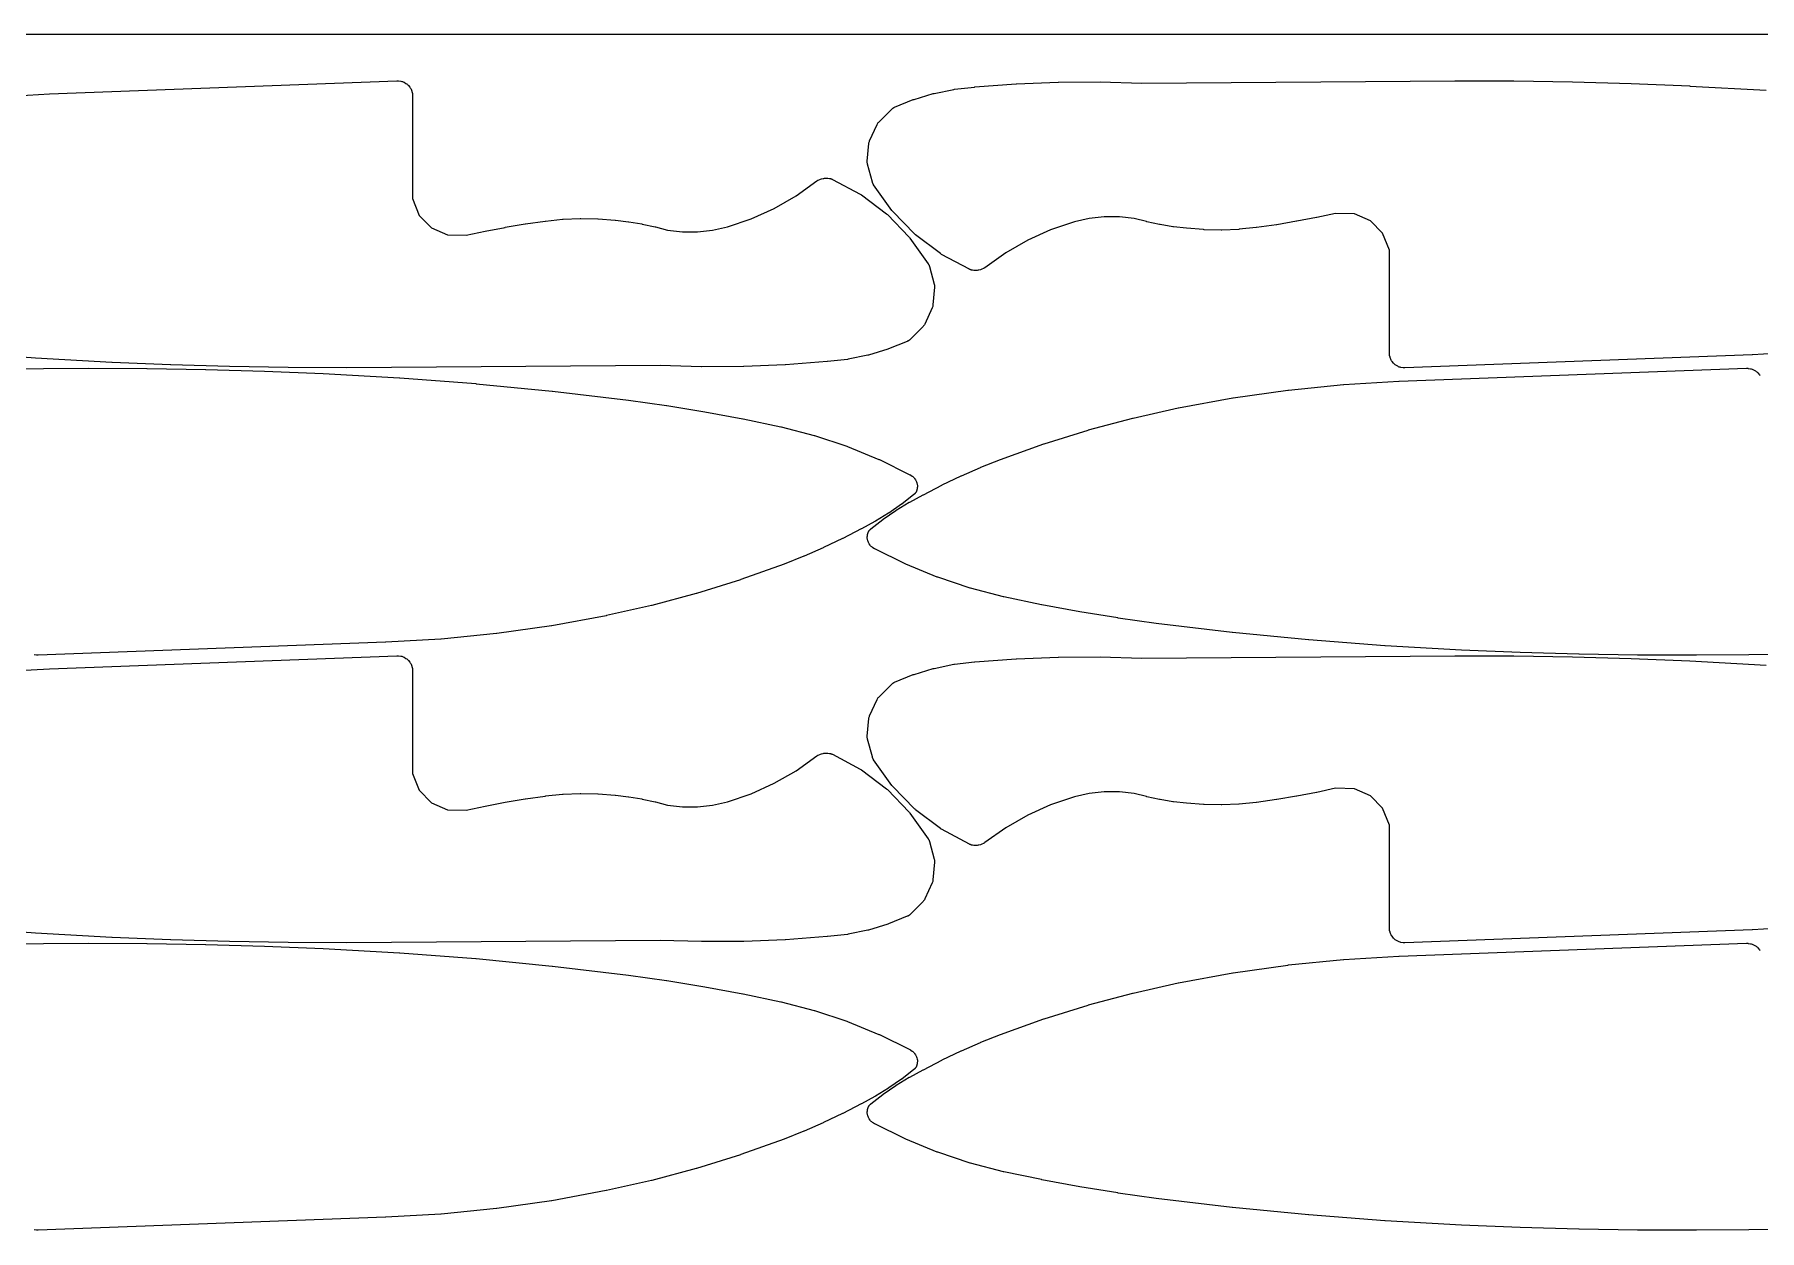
# Model space of a CAD drawing. Header units: metres. Extents: x 0 to 3000, y 0 to 1240.
# Drawn here: x 1070.2 to 1471.6, y 961.7 to 1240 of the extents above; entities that cross this region are included whole.
import ezdxf

# ---------------------------------------------------------------- set-up
doc = ezdxf.new("R2010")
doc.units = ezdxf.units.M

msp = doc.modelspace()

# ---------------------------------------------------------------- linework, layer by layer
at = {"color": 7}
msp.add_lwpolyline([(0, 0), (3000, 0), (3000, 1240), (0, 1240), (0, 0)], close=True, dxfattribs=at)
at = {"color": 1}
for points in [[(1060.86, 1225.45), (1073.71, 1226.2), (1073.73, 1226.2), (1073.75, 1226.2), (1154.58, 1229.23), (1154.67, 1229.23), (1154.76, 1229.23), (1154.77, 1229.23), (1154.77, 1229.23), (1154.86, 1229.22), (1154.95, 1229.21), (1155.51, 1229.13), (1155.69, 1229.09), (1155.87, 1229.04), (1156.04, 1228.97), (1156.21, 1228.88), (1156.67, 1228.61), (1156.83, 1228.51), (1156.97, 1228.4), (1157.1, 1228.28), (1157.23, 1228.14), (1157.57, 1227.72), (1157.68, 1227.57), (1157.77, 1227.41), (1157.86, 1227.25), (1157.92, 1227.07), (1158.09, 1226.54), (1158.1, 1226.52), (1158.1, 1226.51), (1158.12, 1226.43), (1158.14, 1226.35), (1158.15, 1226.33), (1158.15, 1226.32), (1158.16, 1226.24), (1158.18, 1226.16), (1158.18, 1226.14), (1158.18, 1226.12), (1158.18, 1226.04), (1158.19, 1225.96), (1158.19, 1225.94), (1158.19, 1225.93), (1158.19, 1201.84), (1159.77, 1197.92), (1159.77, 1197.92), (1162.62, 1195.02), (1166.33, 1193.39), (1170.71, 1193.29), (1175.07, 1194.24), (1175.11, 1194.25), (1179.72, 1195.13), (1179.77, 1195.14), (1184.4, 1195.92), (1184.44, 1195.93), (1189.09, 1196.59), (1189.13, 1196.6), (1189.17, 1196.6), (1193.12, 1197), (1193.24, 1197.01), (1197.2, 1197.17), (1197.32, 1197.17), (1201.28, 1197.09), (1201.4, 1197.08), (1205.35, 1196.76), (1205.38, 1196.76), (1205.41, 1196.76), (1208.44, 1196.42), (1208.55, 1196.41), (1211.55, 1195.92), (1211.66, 1195.9), (1214.63, 1195.25), (1214.73, 1195.23), (1217.53, 1194.47), (1220.99, 1194.07), (1224.51, 1194.07), (1228, 1194.46), (1231.45, 1195.24), (1237, 1197.13), (1242.34, 1199.55), (1247.42, 1202.47), (1252.28, 1205.93), (1252.36, 1205.98), (1252.44, 1206.03), (1252.44, 1206.03), (1252.45, 1206.04), (1252.53, 1206.08), (1252.61, 1206.12), (1252.97, 1206.28), (1253.14, 1206.35), (1253.32, 1206.41), (1253.7, 1206.5), (1253.88, 1206.53), (1254.06, 1206.55), (1254.45, 1206.58), (1254.64, 1206.58), (1254.83, 1206.56), (1255.21, 1206.51), (1255.28, 1206.5), (1255.35, 1206.49), (1255.38, 1206.48), (1255.41, 1206.48), (1255.47, 1206.46), (1255.54, 1206.44), (1255.57, 1206.43), (1255.6, 1206.42), (1255.66, 1206.4), (1255.72, 1206.38), (1255.75, 1206.36), (1255.78, 1206.35), (1255.84, 1206.32), (1255.9, 1206.29), (1262.36, 1202.83), (1262.49, 1202.75), (1262.62, 1202.67), (1268.44, 1198.28), (1268.56, 1198.18), (1268.67, 1198.08), (1273.74, 1192.85), (1273.85, 1192.73), (1273.94, 1192.61), (1278.18, 1186.63), (1278.21, 1186.58), (1278.24, 1186.54), (1278.26, 1186.5), (1278.28, 1186.47), (1278.31, 1186.41), (1278.34, 1186.36), (1278.35, 1186.33), (1278.37, 1186.29), (1278.39, 1186.24), (1278.42, 1186.18), (1278.43, 1186.15), (1278.44, 1186.11), (1278.46, 1186.05), (1278.48, 1186), (1279.59, 1181.88), (1279.63, 1181.71), (1279.65, 1181.54), (1279.66, 1181.36), (1279.65, 1181.18), (1279.29, 1177.06), (1279.27, 1176.89), (1279.23, 1176.72), (1279.18, 1176.55), (1279.11, 1176.39), (1277.38, 1172.63), (1277.3, 1172.48), (1277.2, 1172.33), (1277.09, 1172.19), (1276.98, 1172.06), (1273.96, 1169.04), (1273.96, 1169.04), (1273.95, 1169.03), (1273.88, 1168.97), (1273.82, 1168.91), (1273.81, 1168.9), (1273.81, 1168.9), (1273.73, 1168.85), (1273.66, 1168.79), (1273.65, 1168.79), (1273.65, 1168.78), (1273.57, 1168.74), (1273.49, 1168.69), (1273.48, 1168.69), (1273.48, 1168.68), (1273.4, 1168.65), (1273.31, 1168.61), (1273.31, 1168.6), (1273.3, 1168.6), (1268.96, 1166.84), (1268.78, 1166.78), (1264.31, 1165.42), (1264.13, 1165.37), (1259.55, 1164.43), (1259.37, 1164.41), (1254.71, 1163.89), (1254.67, 1163.89), (1254.64, 1163.88), (1244.99, 1163.17), (1244.92, 1163.16), (1235.25, 1162.77), (1235.19, 1162.77), (1225.52, 1162.7), (1225.45, 1162.7), (1215.81, 1162.96), (1142.93, 1162.44), (1142.92, 1162.44), (1142.91, 1162.44), (1129.26, 1162.5), (1129.24, 1162.5), (1115.6, 1162.72), (1115.57, 1162.72), (1101.94, 1163.11), (1101.91, 1163.11), (1088.28, 1163.66), (1088.26, 1163.66), (1088.25, 1163.66), (1070.49, 1164.65), (1070.44, 1164.66), (1052.71, 1166.02)], [(1482.8, 1166.22), (1469.95, 1165.47), (1469.93, 1165.47), (1469.91, 1165.47), (1389.08, 1162.44), (1388.99, 1162.44), (1388.9, 1162.44), (1388.89, 1162.44), (1388.89, 1162.44), (1388.8, 1162.45), (1388.71, 1162.46), (1388.15, 1162.54), (1387.97, 1162.58), (1387.79, 1162.63), (1387.62, 1162.7), (1387.46, 1162.79), (1386.99, 1163.06), (1386.83, 1163.16), (1386.69, 1163.27), (1386.56, 1163.39), (1386.43, 1163.53), (1386.09, 1163.95), (1385.98, 1164.1), (1385.89, 1164.26), (1385.81, 1164.43), (1385.74, 1164.6), (1385.57, 1165.13), (1385.56, 1165.15), (1385.56, 1165.16), (1385.54, 1165.24), (1385.52, 1165.32), (1385.52, 1165.34), (1385.51, 1165.35), (1385.5, 1165.43), (1385.49, 1165.52), (1385.48, 1165.53), (1385.48, 1165.55), (1385.48, 1165.63), (1385.47, 1165.71), (1385.47, 1165.73), (1385.47, 1165.74), (1385.47, 1189.83), (1383.89, 1193.75), (1383.89, 1193.75), (1381.05, 1196.65), (1377.33, 1198.28), (1372.95, 1198.38), (1368.59, 1197.44), (1368.55, 1197.43), (1363.94, 1196.54), (1363.89, 1196.53), (1359.26, 1195.75), (1359.22, 1195.75), (1354.57, 1195.08), (1354.53, 1195.07), (1354.49, 1195.07), (1350.54, 1194.67), (1350.42, 1194.66), (1346.46, 1194.5), (1346.34, 1194.5), (1342.38, 1194.58), (1342.26, 1194.59), (1338.31, 1194.91), (1338.28, 1194.91), (1338.25, 1194.91), (1335.22, 1195.25), (1335.11, 1195.27), (1332.11, 1195.76), (1332.01, 1195.78), (1329.03, 1196.42), (1328.93, 1196.45), (1326.13, 1197.21), (1322.67, 1197.6), (1319.15, 1197.6), (1315.66, 1197.21), (1312.21, 1196.43), (1306.66, 1194.54), (1301.32, 1192.12), (1296.24, 1189.2), (1291.38, 1185.74), (1291.3, 1185.69), (1291.22, 1185.64), (1291.22, 1185.64), (1291.21, 1185.64), (1291.13, 1185.6), (1291.05, 1185.55), (1290.69, 1185.39), (1290.52, 1185.32), (1290.34, 1185.27), (1289.96, 1185.17), (1289.78, 1185.14), (1289.6, 1185.12), (1289.21, 1185.1), (1289.02, 1185.09), (1288.83, 1185.11), (1288.45, 1185.16), (1288.38, 1185.17), (1288.32, 1185.18), (1288.28, 1185.19), (1288.25, 1185.2), (1288.19, 1185.21), (1288.13, 1185.23), (1288.1, 1185.24), (1288.06, 1185.25), (1288, 1185.27), (1287.94, 1185.3), (1287.91, 1185.31), (1287.88, 1185.32), (1287.82, 1185.35), (1287.76, 1185.38), (1281.3, 1188.84), (1281.17, 1188.92), (1281.04, 1189.01), (1275.22, 1193.39), (1275.11, 1193.49), (1274.99, 1193.6), (1269.92, 1198.82), (1269.81, 1198.94), (1269.72, 1199.06), (1265.48, 1205.04), (1265.45, 1205.09), (1265.42, 1205.14), (1265.4, 1205.17), (1265.38, 1205.21), (1265.35, 1205.26), (1265.32, 1205.31), (1265.31, 1205.35), (1265.29, 1205.38), (1265.27, 1205.44), (1265.25, 1205.49), (1265.23, 1205.53), (1265.22, 1205.56), (1265.2, 1205.62), (1265.19, 1205.67), (1264.07, 1209.79), (1264.03, 1209.96), (1264.01, 1210.14), (1264, 1210.31), (1264.01, 1210.49), (1264.37, 1214.62), (1264.39, 1214.79), (1264.43, 1214.95), (1264.48, 1215.12), (1264.55, 1215.28), (1266.28, 1219.04), (1266.37, 1219.2), (1266.46, 1219.35), (1266.57, 1219.49), (1266.68, 1219.62), (1269.7, 1222.63), (1269.7, 1222.64), (1269.71, 1222.64), (1269.78, 1222.7), (1269.84, 1222.76), (1269.85, 1222.77), (1269.86, 1222.77), (1269.93, 1222.83), (1270, 1222.88), (1270.01, 1222.88), (1270.01, 1222.89), (1270.09, 1222.93), (1270.17, 1222.98), (1270.18, 1222.98), (1270.18, 1222.99), (1270.27, 1223.03), (1270.35, 1223.07), (1270.35, 1223.07), (1270.36, 1223.07), (1274.7, 1224.84), (1274.88, 1224.9), (1279.35, 1226.25), (1279.53, 1226.3), (1284.11, 1227.24), (1284.29, 1227.27), (1288.95, 1227.78), (1288.99, 1227.79), (1289.02, 1227.79), (1298.67, 1228.51), (1298.74, 1228.51), (1308.41, 1228.9), (1308.47, 1228.9), (1318.15, 1228.97), (1318.21, 1228.97), (1327.85, 1228.71), (1400.73, 1229.23), (1400.74, 1229.23), (1400.75, 1229.23), (1414.4, 1229.18), (1414.42, 1229.18), (1428.06, 1228.95), (1428.09, 1228.95), (1441.72, 1228.57), (1441.75, 1228.57), (1455.38, 1228.02), (1455.4, 1228.01), (1455.41, 1228.01), (1473.18, 1227.02)], [(1009.85, 1161.82), (1082.73, 1162.34), (1082.74, 1162.34), (1082.75, 1162.34), (1096.4, 1162.28), (1096.42, 1162.28), (1110.06, 1162.06), (1110.09, 1162.06), (1123.72, 1161.67), (1123.75, 1161.67), (1137.38, 1161.12), (1137.4, 1161.12), (1137.41, 1161.12), (1155.18, 1160.13), (1155.22, 1160.12), (1172.95, 1158.76), (1172.99, 1158.75), (1190.7, 1157.02), (1190.74, 1157.02), (1208.41, 1154.92), (1208.43, 1154.92), (1208.45, 1154.91), (1217.32, 1153.67), (1217.36, 1153.66), (1226.2, 1152.21), (1226.24, 1152.21), (1235.05, 1150.57), (1235.09, 1150.56), (1243.86, 1148.72), (1243.9, 1148.71), (1243.94, 1148.7), (1251.61, 1146.73), (1251.75, 1146.69), (1259.25, 1144.19), (1259.38, 1144.14), (1266.7, 1141.14), (1266.83, 1141.08), (1273.93, 1137.57), (1273.95, 1137.56), (1273.97, 1137.55), (1274.03, 1137.52), (1274.1, 1137.48), (1274.12, 1137.47), (1274.14, 1137.45), (1274.46, 1137.24), (1274.62, 1137.13), (1274.77, 1137), (1274.9, 1136.85), (1275.02, 1136.7), (1275.23, 1136.39), (1275.33, 1136.23), (1275.41, 1136.06), (1275.48, 1135.88), (1275.53, 1135.7), (1275.61, 1135.33), (1275.65, 1135.14), (1275.66, 1134.94), (1275.66, 1134.75), (1275.63, 1134.55), (1275.57, 1134.17), (1275.56, 1134.12), (1275.55, 1134.07), (1275.53, 1134.02), (1275.52, 1133.98), (1275.51, 1133.93), (1275.49, 1133.88), (1275.48, 1133.84), (1275.46, 1133.79), (1275.44, 1133.75), (1275.42, 1133.7), (1275.4, 1133.66), (1275.38, 1133.61), (1275.36, 1133.57), (1275.34, 1133.52), (1275.31, 1133.48), (1275.29, 1133.44), (1275.26, 1133.4), (1275.23, 1133.36), (1275.2, 1133.32), (1275.18, 1133.28), (1275.14, 1133.24), (1275.11, 1133.2), (1275.08, 1133.17), (1275.05, 1133.13), (1275.01, 1133.1), (1274.97, 1133.06), (1274.94, 1133.03), (1274.91, 1133), (1274.86, 1132.97), (1274.83, 1132.93), (1272.02, 1130.74), (1271.93, 1130.68), (1269, 1128.65), (1268.91, 1128.59), (1265.88, 1126.73), (1265.78, 1126.68), (1262.64, 1124.99), (1262.63, 1124.99), (1262.61, 1124.98), (1258.28, 1122.74), (1258.22, 1122.71), (1253.82, 1120.61), (1253.76, 1120.58), (1249.29, 1118.62), (1249.23, 1118.6), (1244.7, 1116.78), (1244.66, 1116.77), (1244.63, 1116.75), (1234.56, 1113.15), (1234.48, 1113.12), (1224.27, 1109.93), (1224.19, 1109.91), (1213.86, 1107.15), (1213.78, 1107.13), (1203.34, 1104.79), (1203.31, 1104.78), (1203.27, 1104.77), (1190.6, 1102.44), (1190.52, 1102.43), (1177.78, 1100.62), (1177.7, 1100.61), (1164.89, 1099.33), (1164.8, 1099.33), (1151.95, 1098.58), (1151.93, 1098.58), (1151.91, 1098.58), (1071.08, 1095.55), (1070.99, 1095.55), (1070.9, 1095.55), (1070.89, 1095.55), (1070.89, 1095.55), (1070.8, 1095.56), (1070.71, 1095.57), (1070.15, 1095.65)], [(1529.81, 1096.07), (1456.93, 1095.55), (1456.92, 1095.55), (1456.91, 1095.55), (1443.26, 1095.6), (1443.24, 1095.6), (1429.6, 1095.83), (1429.57, 1095.83), (1415.94, 1096.21), (1415.91, 1096.21), (1402.28, 1096.76), (1402.26, 1096.76), (1402.25, 1096.76), (1384.49, 1097.76), (1384.44, 1097.76), (1366.71, 1099.13), (1366.67, 1099.13), (1348.96, 1100.86), (1348.92, 1100.87), (1331.25, 1102.97), (1331.23, 1102.97), (1331.21, 1102.97), (1322.34, 1104.22), (1322.3, 1104.23), (1313.46, 1105.67), (1313.42, 1105.68), (1304.61, 1107.32), (1304.57, 1107.33), (1295.81, 1109.17), (1295.76, 1109.18), (1295.72, 1109.19), (1288.05, 1111.16), (1287.91, 1111.2), (1280.41, 1113.7), (1280.28, 1113.74), (1272.96, 1116.75), (1272.84, 1116.81), (1265.73, 1120.31), (1265.71, 1120.32), (1265.69, 1120.33), (1265.63, 1120.37), (1265.56, 1120.41), (1265.54, 1120.42), (1265.52, 1120.43), (1265.2, 1120.64), (1265.04, 1120.76), (1264.9, 1120.89), (1264.76, 1121.03), (1264.64, 1121.19), (1264.43, 1121.5), (1264.33, 1121.66), (1264.25, 1121.83), (1264.18, 1122.01), (1264.13, 1122.19), (1264.05, 1122.56), (1264.01, 1122.75), (1264, 1122.94), (1264, 1123.14), (1264.03, 1123.33), (1264.09, 1123.72), (1264.11, 1123.77), (1264.11, 1123.82), (1264.13, 1123.86), (1264.14, 1123.91), (1264.15, 1123.96), (1264.17, 1124.01), (1264.18, 1124.05), (1264.2, 1124.09), (1264.22, 1124.14), (1264.24, 1124.19), (1264.26, 1124.23), (1264.28, 1124.27), (1264.3, 1124.32), (1264.33, 1124.36), (1264.35, 1124.4), (1264.37, 1124.44), (1264.4, 1124.49), (1264.43, 1124.53), (1264.46, 1124.57), (1264.49, 1124.6), (1264.52, 1124.64), (1264.55, 1124.68), (1264.58, 1124.72), (1264.61, 1124.75), (1264.65, 1124.79), (1264.69, 1124.83), (1264.72, 1124.86), (1264.76, 1124.89), (1264.8, 1124.92), (1264.84, 1124.96), (1267.64, 1127.14), (1267.73, 1127.21), (1270.66, 1129.23), (1270.75, 1129.3), (1273.78, 1131.15), (1273.88, 1131.21), (1277.02, 1132.89), (1277.03, 1132.9), (1277.05, 1132.91), (1281.38, 1135.15), (1281.44, 1135.18), (1285.84, 1137.28), (1285.9, 1137.31), (1290.37, 1139.27), (1290.43, 1139.29), (1294.96, 1141.11), (1295, 1141.12), (1295.03, 1141.13), (1305.1, 1144.74), (1305.18, 1144.77), (1315.39, 1147.95), (1315.47, 1147.98), (1325.8, 1150.74), (1325.88, 1150.76), (1336.32, 1153.1), (1336.35, 1153.1), (1336.39, 1153.11), (1349.06, 1155.45), (1349.14, 1155.46), (1361.88, 1157.27), (1361.97, 1157.28), (1374.77, 1158.55), (1374.86, 1158.56), (1387.71, 1159.31), (1387.73, 1159.31), (1387.75, 1159.31), (1468.58, 1162.34), (1468.67, 1162.34), (1468.76, 1162.34), (1468.77, 1162.34), (1468.77, 1162.34), (1468.86, 1162.33), (1468.95, 1162.32), (1469.51, 1162.23), (1469.69, 1162.2), (1469.87, 1162.14), (1470.04, 1162.08), (1470.21, 1161.99), (1470.67, 1161.72), (1470.83, 1161.62), (1470.97, 1161.51), (1471.1, 1161.39), (1471.23, 1161.25), (1471.57, 1160.83), (1471.68, 1160.68)], [(1060.86, 1091.67), (1073.71, 1092.42), (1073.73, 1092.42), (1073.75, 1092.42), (1154.58, 1095.45), (1154.67, 1095.45), (1154.76, 1095.45), (1154.77, 1095.44), (1154.77, 1095.44), (1154.86, 1095.43), (1154.95, 1095.43), (1155.51, 1095.34), (1155.69, 1095.31), (1155.87, 1095.25), (1156.04, 1095.18), (1156.21, 1095.1), (1156.67, 1094.83), (1156.83, 1094.73), (1156.97, 1094.62), (1157.1, 1094.49), (1157.23, 1094.36), (1157.57, 1093.94), (1157.68, 1093.79), (1157.77, 1093.63), (1157.86, 1093.46), (1157.92, 1093.29), (1158.09, 1092.75), (1158.1, 1092.74), (1158.1, 1092.72), (1158.12, 1092.64), (1158.14, 1092.56), (1158.15, 1092.55), (1158.15, 1092.53), (1158.16, 1092.45), (1158.18, 1092.37), (1158.18, 1092.35), (1158.18, 1092.34), (1158.18, 1092.26), (1158.19, 1092.18), (1158.19, 1092.16), (1158.19, 1092.14), (1158.19, 1068.05), (1159.77, 1064.14), (1159.77, 1064.14), (1162.62, 1061.24), (1166.33, 1059.6), (1170.71, 1059.5), (1175.07, 1060.45), (1175.11, 1060.46), (1179.72, 1061.35), (1179.77, 1061.36), (1184.4, 1062.13), (1184.44, 1062.14), (1189.09, 1062.81), (1189.13, 1062.81), (1189.17, 1062.82), (1193.12, 1063.22), (1193.24, 1063.23), (1197.2, 1063.38), (1197.32, 1063.39), (1201.28, 1063.3), (1201.4, 1063.3), (1205.35, 1062.98), (1205.38, 1062.97), (1205.41, 1062.97), (1208.44, 1062.64), (1208.55, 1062.62), (1211.55, 1062.13), (1211.66, 1062.11), (1214.63, 1061.46), (1214.73, 1061.44), (1217.53, 1060.68), (1220.99, 1060.29), (1224.51, 1060.28), (1228, 1060.67), (1231.45, 1061.46), (1237, 1063.35), (1242.34, 1065.76), (1247.42, 1068.68), (1252.28, 1072.14), (1252.36, 1072.19), (1252.44, 1072.24), (1252.44, 1072.25), (1252.45, 1072.25), (1252.53, 1072.29), (1252.61, 1072.33), (1252.97, 1072.5), (1253.14, 1072.57), (1253.32, 1072.62), (1253.7, 1072.71), (1253.88, 1072.75), (1254.06, 1072.77), (1254.45, 1072.79), (1254.64, 1072.79), (1254.83, 1072.78), (1255.21, 1072.73), (1255.28, 1072.71), (1255.35, 1072.7), (1255.38, 1072.7), (1255.41, 1072.69), (1255.47, 1072.67), (1255.54, 1072.66), (1255.57, 1072.64), (1255.6, 1072.64), (1255.66, 1072.61), (1255.72, 1072.59), (1255.75, 1072.58), (1255.78, 1072.56), (1255.84, 1072.53), (1255.9, 1072.51), (1262.36, 1069.05), (1262.49, 1068.97), (1262.62, 1068.88), (1268.44, 1064.49), (1268.56, 1064.4), (1268.67, 1064.29), (1273.74, 1059.06), (1273.85, 1058.95), (1273.94, 1058.83), (1278.18, 1052.85), (1278.21, 1052.8), (1278.24, 1052.75), (1278.26, 1052.71), (1278.28, 1052.68), (1278.31, 1052.63), (1278.34, 1052.58), (1278.35, 1052.54), (1278.37, 1052.5), (1278.39, 1052.45), (1278.42, 1052.4), (1278.43, 1052.36), (1278.44, 1052.32), (1278.46, 1052.27), (1278.48, 1052.21), (1279.59, 1048.1), (1279.63, 1047.93), (1279.65, 1047.75), (1279.66, 1047.57), (1279.65, 1047.4), (1279.29, 1043.27), (1279.27, 1043.1), (1279.23, 1042.93), (1279.18, 1042.77), (1279.11, 1042.61), (1277.38, 1038.85), (1277.3, 1038.69), (1277.2, 1038.54), (1277.09, 1038.4), (1276.98, 1038.27), (1273.96, 1035.26), (1273.96, 1035.25), (1273.95, 1035.25), (1273.88, 1035.18), (1273.82, 1035.12), (1273.81, 1035.12), (1273.81, 1035.11), (1273.73, 1035.06), (1273.66, 1035.01), (1273.65, 1035), (1273.65, 1035), (1273.57, 1034.95), (1273.49, 1034.91), (1273.48, 1034.9), (1273.48, 1034.9), (1273.4, 1034.86), (1273.31, 1034.82), (1273.31, 1034.82), (1273.3, 1034.82), (1268.96, 1033.05), (1268.78, 1032.99), (1264.31, 1031.63), (1264.13, 1031.59), (1259.55, 1030.65), (1259.37, 1030.62), (1254.71, 1030.1), (1254.67, 1030.1), (1254.64, 1030.1), (1244.99, 1029.38), (1244.92, 1029.38), (1235.25, 1028.99), (1235.19, 1028.98), (1225.52, 1028.92), (1225.45, 1028.92), (1215.81, 1029.18), (1142.93, 1028.65), (1142.92, 1028.65), (1142.91, 1028.65), (1129.26, 1028.71), (1129.24, 1028.71), (1115.6, 1028.93), (1115.57, 1028.93), (1101.94, 1029.32), (1101.91, 1029.32), (1088.28, 1029.87), (1088.26, 1029.87), (1088.25, 1029.87), (1070.49, 1030.87), (1070.44, 1030.87), (1052.71, 1032.24)], [(1482.8, 1032.43), (1469.95, 1031.68), (1469.93, 1031.68), (1469.91, 1031.68), (1389.08, 1028.65), (1388.99, 1028.65), (1388.9, 1028.66), (1388.89, 1028.66), (1388.89, 1028.66), (1388.8, 1028.67), (1388.71, 1028.68), (1388.15, 1028.76), (1387.97, 1028.8), (1387.79, 1028.85), (1387.62, 1028.92), (1387.46, 1029), (1386.99, 1029.27), (1386.83, 1029.37), (1386.69, 1029.48), (1386.56, 1029.61), (1386.43, 1029.74), (1386.09, 1030.16), (1385.98, 1030.31), (1385.89, 1030.47), (1385.81, 1030.64), (1385.74, 1030.81), (1385.57, 1031.35), (1385.56, 1031.36), (1385.56, 1031.38), (1385.54, 1031.46), (1385.52, 1031.54), (1385.52, 1031.55), (1385.51, 1031.57), (1385.5, 1031.65), (1385.49, 1031.73), (1385.48, 1031.75), (1385.48, 1031.76), (1385.48, 1031.84), (1385.47, 1031.93), (1385.47, 1031.94), (1385.47, 1031.96), (1385.47, 1056.05), (1383.89, 1059.97), (1383.89, 1059.97), (1381.05, 1062.86), (1377.33, 1064.5), (1372.95, 1064.6), (1368.59, 1063.65), (1368.55, 1063.64), (1363.94, 1062.75), (1363.89, 1062.74), (1359.26, 1061.97), (1359.22, 1061.96), (1354.57, 1061.29), (1354.53, 1061.29), (1354.49, 1061.28), (1350.54, 1060.88), (1350.42, 1060.88), (1346.46, 1060.72), (1346.34, 1060.72), (1342.38, 1060.8), (1342.26, 1060.8), (1338.31, 1061.12), (1338.28, 1061.13), (1338.25, 1061.13), (1335.22, 1061.47), (1335.11, 1061.48), (1332.11, 1061.97), (1332.01, 1061.99), (1329.03, 1062.64), (1328.93, 1062.66), (1326.13, 1063.42), (1322.67, 1063.81), (1319.15, 1063.82), (1315.66, 1063.43), (1312.21, 1062.64), (1306.66, 1060.75), (1301.32, 1058.34), (1296.24, 1055.42), (1291.38, 1051.96), (1291.3, 1051.91), (1291.22, 1051.86), (1291.22, 1051.85), (1291.21, 1051.85), (1291.13, 1051.81), (1291.05, 1051.77), (1290.69, 1051.6), (1290.52, 1051.53), (1290.34, 1051.48), (1289.96, 1051.39), (1289.78, 1051.35), (1289.6, 1051.33), (1289.21, 1051.31), (1289.02, 1051.31), (1288.83, 1051.32), (1288.45, 1051.38), (1288.38, 1051.39), (1288.32, 1051.4), (1288.28, 1051.4), (1288.25, 1051.41), (1288.19, 1051.43), (1288.13, 1051.45), (1288.1, 1051.46), (1288.06, 1051.46), (1288, 1051.49), (1287.94, 1051.51), (1287.91, 1051.52), (1287.88, 1051.54), (1287.82, 1051.57), (1287.76, 1051.6), (1281.3, 1055.06), (1281.17, 1055.13), (1281.04, 1055.22), (1275.22, 1059.61), (1275.11, 1059.71), (1274.99, 1059.81), (1269.92, 1065.04), (1269.81, 1065.15), (1269.72, 1065.28), (1265.48, 1071.26), (1265.45, 1071.3), (1265.42, 1071.35), (1265.4, 1071.39), (1265.38, 1071.42), (1265.35, 1071.47), (1265.32, 1071.52), (1265.31, 1071.56), (1265.29, 1071.6), (1265.27, 1071.65), (1265.25, 1071.7), (1265.23, 1071.74), (1265.22, 1071.78), (1265.2, 1071.83), (1265.19, 1071.89), (1264.07, 1076), (1264.03, 1076.18), (1264.01, 1076.35), (1264, 1076.53), (1264.01, 1076.7), (1264.37, 1080.83), (1264.39, 1081), (1264.43, 1081.17), (1264.48, 1081.33), (1264.55, 1081.49), (1266.28, 1085.25), (1266.37, 1085.41), (1266.46, 1085.56), (1266.57, 1085.7), (1266.68, 1085.83), (1269.7, 1088.85), (1269.7, 1088.85), (1269.71, 1088.86), (1269.78, 1088.92), (1269.84, 1088.98), (1269.85, 1088.98), (1269.86, 1088.99), (1269.93, 1089.04), (1270, 1089.09), (1270.01, 1089.1), (1270.01, 1089.1), (1270.09, 1089.15), (1270.17, 1089.2), (1270.18, 1089.2), (1270.18, 1089.2), (1270.27, 1089.24), (1270.35, 1089.28), (1270.35, 1089.28), (1270.36, 1089.28), (1274.7, 1091.05), (1274.88, 1091.11), (1279.35, 1092.47), (1279.53, 1092.51), (1284.11, 1093.45), (1284.29, 1093.48), (1288.95, 1094), (1288.99, 1094), (1289.02, 1094), (1298.67, 1094.72), (1298.74, 1094.72), (1308.41, 1095.11), (1308.47, 1095.12), (1318.15, 1095.18), (1318.21, 1095.18), (1327.85, 1094.92), (1400.73, 1095.45), (1400.74, 1095.45), (1400.75, 1095.45), (1414.4, 1095.39), (1414.42, 1095.39), (1428.06, 1095.17), (1428.09, 1095.17), (1441.72, 1094.78), (1441.75, 1094.78), (1455.38, 1094.23), (1455.4, 1094.23), (1455.41, 1094.23), (1473.18, 1093.23)], [(1009.85, 1028.03), (1082.73, 1028.55), (1082.74, 1028.55), (1082.75, 1028.55), (1096.4, 1028.5), (1096.42, 1028.5), (1110.06, 1028.27), (1110.09, 1028.27), (1123.72, 1027.89), (1123.75, 1027.89), (1137.38, 1027.34), (1137.4, 1027.34), (1137.41, 1027.34), (1155.18, 1026.34), (1155.22, 1026.34), (1172.95, 1024.97), (1172.99, 1024.97), (1190.7, 1023.24), (1190.74, 1023.23), (1208.41, 1021.13), (1208.43, 1021.13), (1208.45, 1021.13), (1217.32, 1019.88), (1217.36, 1019.87), (1226.2, 1018.43), (1226.24, 1018.42), (1235.05, 1016.78), (1235.09, 1016.77), (1243.86, 1014.94), (1243.9, 1014.92), (1243.94, 1014.91), (1251.61, 1012.94), (1251.75, 1012.9), (1259.25, 1010.41), (1259.38, 1010.36), (1266.7, 1007.35), (1266.83, 1007.3), (1273.93, 1003.79), (1273.95, 1003.78), (1273.97, 1003.77), (1274.03, 1003.73), (1274.1, 1003.69), (1274.12, 1003.68), (1274.14, 1003.67), (1274.46, 1003.46), (1274.62, 1003.34), (1274.77, 1003.21), (1274.9, 1003.07), (1275.02, 1002.91), (1275.23, 1002.6), (1275.33, 1002.44), (1275.41, 1002.27), (1275.48, 1002.09), (1275.53, 1001.91), (1275.61, 1001.54), (1275.65, 1001.35), (1275.66, 1001.16), (1275.66, 1000.96), (1275.63, 1000.77), (1275.57, 1000.39), (1275.56, 1000.33), (1275.55, 1000.28), (1275.53, 1000.24), (1275.52, 1000.19), (1275.51, 1000.14), (1275.49, 1000.09), (1275.48, 1000.05), (1275.46, 1000.01), (1275.44, 999.96), (1275.42, 999.91), (1275.4, 999.87), (1275.38, 999.83), (1275.36, 999.78), (1275.34, 999.74), (1275.31, 999.7), (1275.29, 999.66), (1275.26, 999.61), (1275.23, 999.57), (1275.2, 999.53), (1275.18, 999.5), (1275.14, 999.46), (1275.11, 999.42), (1275.08, 999.38), (1275.05, 999.35), (1275.01, 999.31), (1274.97, 999.27), (1274.94, 999.24), (1274.91, 999.21), (1274.86, 999.18), (1274.83, 999.15), (1272.02, 996.96), (1271.93, 996.89), (1269, 994.87), (1268.91, 994.8), (1265.88, 992.95), (1265.78, 992.89), (1262.64, 991.21), (1262.63, 991.2), (1262.61, 991.19), (1258.28, 988.95), (1258.22, 988.92), (1253.82, 986.82), (1253.76, 986.79), (1249.29, 984.84), (1249.23, 984.81), (1244.7, 982.99), (1244.66, 982.98), (1244.63, 982.97), (1234.56, 979.36), (1234.48, 979.34), (1224.27, 976.15), (1224.19, 976.12), (1213.86, 973.36), (1213.78, 973.34), (1203.34, 971), (1203.31, 971), (1203.27, 970.99), (1190.6, 968.65), (1190.52, 968.64), (1177.78, 966.83), (1177.7, 966.82), (1164.89, 965.55), (1164.8, 965.54), (1151.95, 964.79), (1151.93, 964.79), (1151.91, 964.79), (1071.08, 961.76), (1070.99, 961.76), (1070.9, 961.76), (1070.89, 961.76), (1070.89, 961.76), (1070.8, 961.77), (1070.71, 961.78), (1070.15, 961.87)], [(1529.81, 962.28), (1456.93, 961.76), (1456.92, 961.76), (1456.91, 961.76), (1443.26, 961.82), (1443.24, 961.82), (1429.6, 962.04), (1429.57, 962.04), (1415.94, 962.43), (1415.91, 962.43), (1402.28, 962.98), (1402.26, 962.98), (1402.25, 962.98), (1384.49, 963.98), (1384.44, 963.98), (1366.71, 965.34), (1366.67, 965.35), (1348.96, 967.08), (1348.92, 967.08), (1331.25, 969.18), (1331.23, 969.19), (1331.21, 969.19), (1322.34, 970.43), (1322.3, 970.44), (1313.46, 971.89), (1313.42, 971.89), (1304.61, 973.53), (1304.57, 973.54), (1295.81, 975.38), (1295.76, 975.39), (1295.72, 975.4), (1288.05, 977.38), (1287.91, 977.41), (1280.41, 979.91), (1280.28, 979.96), (1272.96, 982.96), (1272.84, 983.02), (1265.73, 986.53), (1265.71, 986.54), (1265.69, 986.55), (1265.63, 986.58), (1265.56, 986.62), (1265.54, 986.63), (1265.52, 986.65), (1265.2, 986.86), (1265.04, 986.97), (1264.9, 987.1), (1264.76, 987.25), (1264.64, 987.4), (1264.43, 987.71), (1264.33, 987.87), (1264.25, 988.04), (1264.18, 988.22), (1264.13, 988.4), (1264.05, 988.77), (1264.01, 988.96), (1264, 989.16), (1264, 989.35), (1264.03, 989.55), (1264.09, 989.93), (1264.11, 989.98), (1264.11, 990.03), (1264.13, 990.08), (1264.14, 990.12), (1264.15, 990.17), (1264.17, 990.22), (1264.18, 990.26), (1264.2, 990.31), (1264.22, 990.36), (1264.24, 990.4), (1264.26, 990.44), (1264.28, 990.49), (1264.3, 990.53), (1264.33, 990.58), (1264.35, 990.62), (1264.37, 990.66), (1264.4, 990.7), (1264.43, 990.74), (1264.46, 990.78), (1264.49, 990.82), (1264.52, 990.86), (1264.55, 990.9), (1264.58, 990.93), (1264.61, 990.97), (1264.65, 991), (1264.69, 991.04), (1264.72, 991.07), (1264.76, 991.1), (1264.8, 991.14), (1264.84, 991.17), (1267.64, 993.36), (1267.73, 993.42), (1270.66, 995.45), (1270.75, 995.51), (1273.78, 997.37), (1273.88, 997.42), (1277.02, 999.11), (1277.03, 999.11), (1277.05, 999.12), (1281.38, 1001.36), (1281.44, 1001.39), (1285.84, 1003.49), (1285.9, 1003.52), (1290.37, 1005.48), (1290.43, 1005.5), (1294.96, 1007.32), (1295, 1007.33), (1295.03, 1007.35), (1305.1, 1010.95), (1305.18, 1010.98), (1315.39, 1014.17), (1315.47, 1014.19), (1325.8, 1016.95), (1325.88, 1016.97), (1336.32, 1019.31), (1336.35, 1019.32), (1336.39, 1019.33), (1349.06, 1021.66), (1349.14, 1021.67), (1361.88, 1023.48), (1361.97, 1023.49), (1374.77, 1024.77), (1374.86, 1024.77), (1387.71, 1025.52), (1387.73, 1025.52), (1387.75, 1025.53), (1468.58, 1028.55), (1468.67, 1028.55), (1468.76, 1028.55), (1468.77, 1028.55), (1468.77, 1028.55), (1468.86, 1028.54), (1468.95, 1028.53), (1469.51, 1028.45), (1469.69, 1028.41), (1469.87, 1028.36), (1470.04, 1028.29), (1470.21, 1028.2), (1470.67, 1027.93), (1470.83, 1027.84), (1470.97, 1027.72), (1471.1, 1027.6), (1471.23, 1027.46), (1471.57, 1027.04), (1471.68, 1026.89)]]:
    msp.add_lwpolyline(points, dxfattribs=at)

doc.saveas('drawing.dxf')
